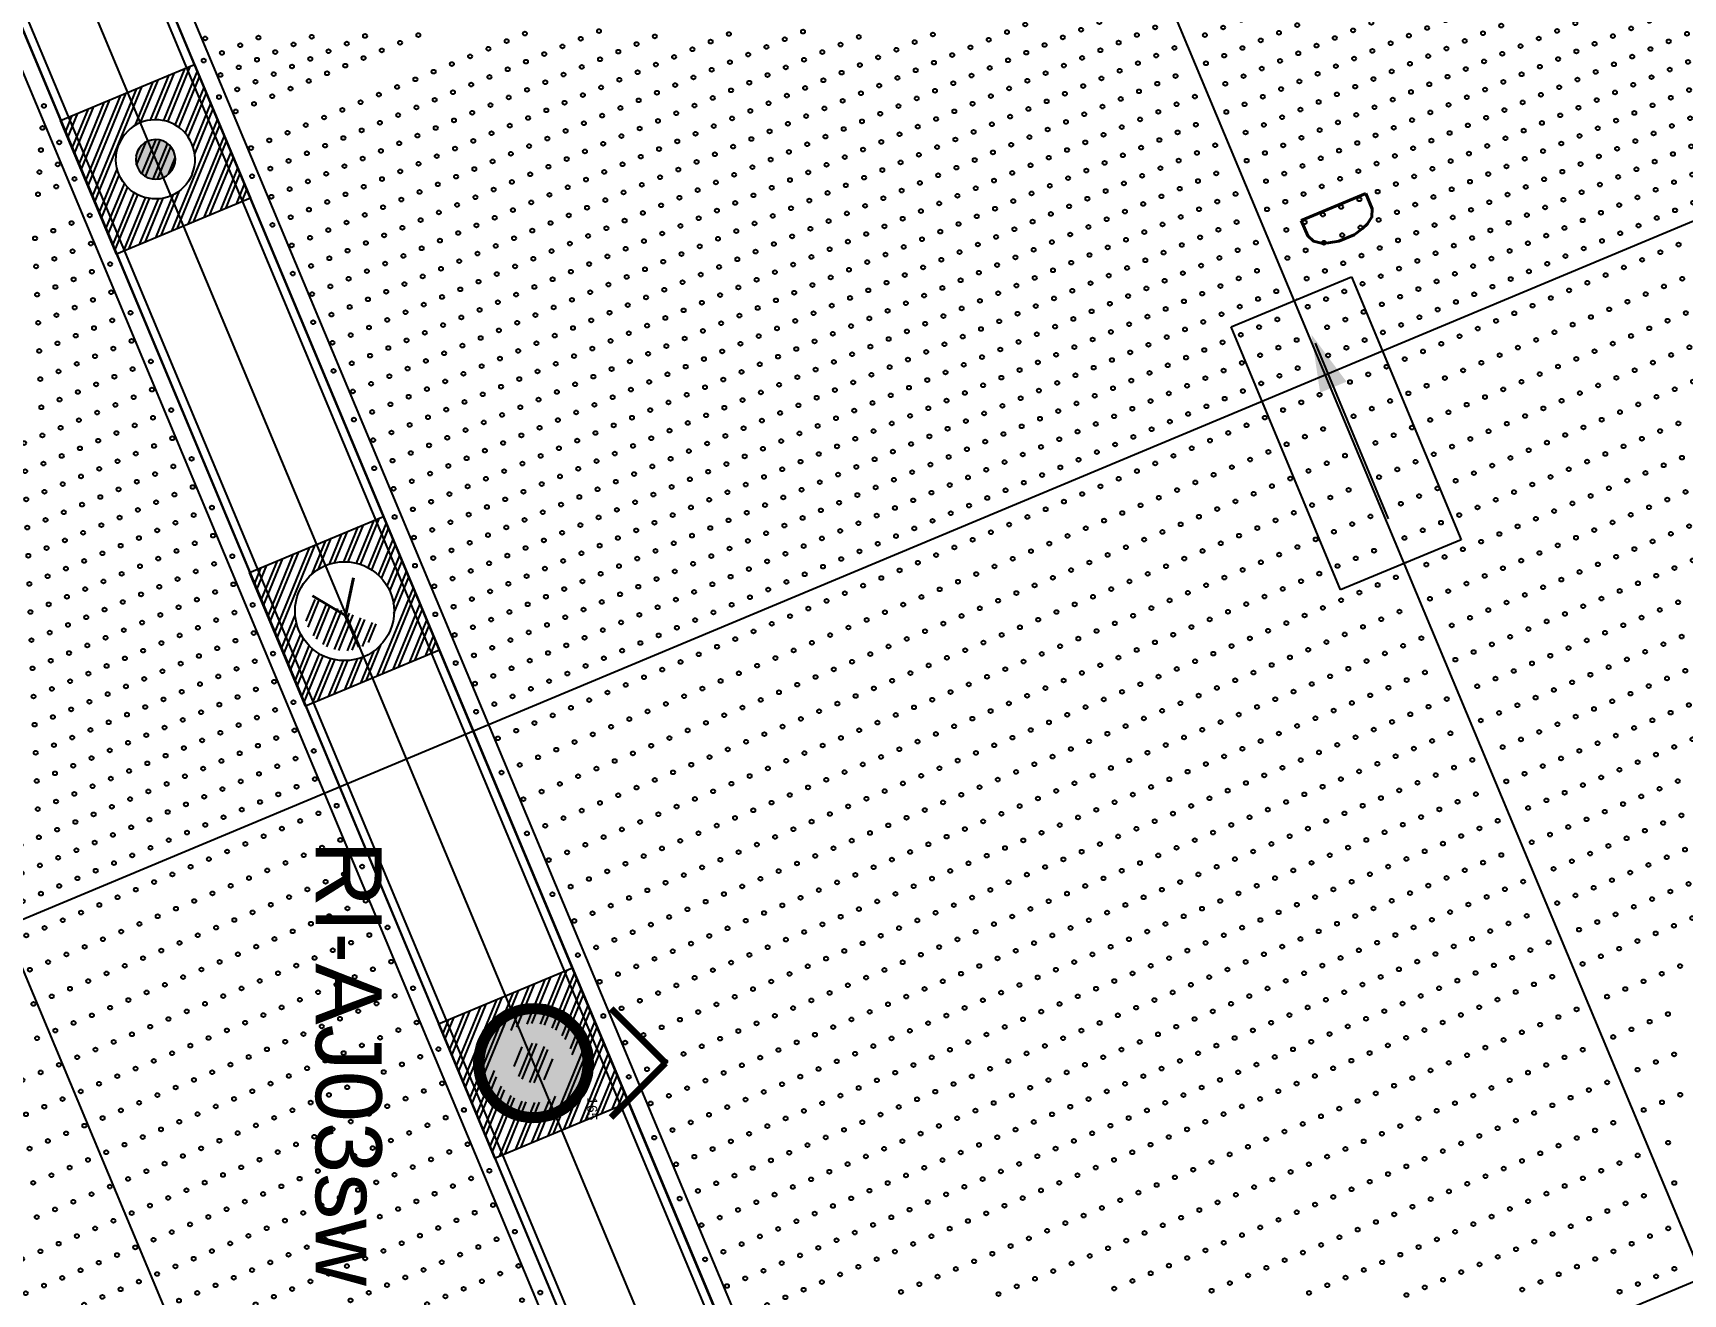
# Model space of a CAD drawing. Header units: millimetres. Extents: x 712803 to 922331, y -1382701 to -1225629.
# Drawn here: x 787346 to 789848, y -1318777 to -1316865 of the extents above; entities that cross this region are included whole.
import ezdxf
from ezdxf.enums import TextEntityAlignment as Align

# ---------------------------------------------------------------- set-up
doc = ezdxf.new("R2010")
doc.units = ezdxf.units.MM
doc.header["$LTSCALE"] = 10
doc.header["$MEASUREMENT"] = 0
doc.linetypes.add('CENTER', pattern=[50.8, 31.75, -6.35, 6.35, -6.35])
for name, color, linetype in [('I—平顶—分格线', 8, 'Continuous'), ('I—平顶—喷淋', 21, 'Continuous'), ('I—平顶—填充01(线状)', 8, 'Continuous'), ('I—平顶—暖通', 144, 'Continuous'), ('I—平顶—消防指示灯', 62, 'Continuous'), ('I—平顶—灯具', 62, 'Continuous'), ('I—平顶—烟感', 144, 'Continuous'), ('I—平顶—造型', 122, 'Continuous'), ('I—装饰—尺寸标注', 232, 'Continuous')]:
    doc.layers.add(name, color=color, linetype=linetype)
doc.styles.add('_TEL_DIM', font='SIMPLEX', dxfattribs={"width": 0.8, "height": 3.5, "bigfont": 'HZTXT'})
doc.styles.add('ARIAL', font='arial.ttf')
doc.styles.get("Standard").update_dxf_attribs({"font": 'arial.ttf'})
doc.styles.add('平顶图图例(客房区A2）$0$HZDX', font='ROMANS.shx', dxfattribs={"width": 0.8, "bigfont": 'hztxt.shx'})
doc.dimstyles.new('\\M+19557\\M+18F80', dxfattribs={"dimtxt": 2.5, "dimasz": 0.8, "dimexe": 0, "dimexo": 0, "dimgap": 1, "dimtad": 1, "dimdec": 0, "dimzin": 0, "dimdsep": 46, "dimtxsty": 'Standard', "dimblk": 'DOT', "dimcen": 1, "dimaunit": 1, "dimadec": 3, "dimazin": 0, "dimtfac": 1, "dimtdec": 0, "dimtmove": 2, "dimatfit": 3, "dimfxl": 0, "dimtolj": 1, "dimtzin": 0, "dimarcsym": 0})
doc.dimstyles.new('XD30', dxfattribs={"dimscale": 30, "dimtxt": 2.5, "dimasz": 1, "dimexe": 1, "dimexo": 1, "dimgap": 0.8, "dimtad": 1, "dimdec": 0, "dimrnd": 5, "dimdsep": 46, "dimtxsty": 'ARIAL', "dimblk1": 'ARCHTICK', "dimblk2": 'ARCHTICK', "dimsah": 1, "dimcen": -0.9, "dimdle": 1, "dimclrd": 256, "dimclre": 256, "dimclrt": 40, "dimaunit": 1, "dimadec": 0, "dimazin": 0, "dimtfac": 0.35, "dimtdec": 0, "dimtix": 1, "dimtmove": 2, "dimatfit": 3, "dimldrblk": 'ARCHTICK', "dimfxl": 0, "dimtvp": 0.8, "dimtolj": 1, "dimtzin": 0, "dimarcsym": 0})

# ---------------------------------------------------------------- blocks, each defined once
blk = doc.blocks.new('0.001111.')
for p, q in [((-234, -0.3), (164.6, 166.3)), ((164.6, 166.3), (240.9, -16.3)), ((-132.9, -55.5), (132.9, 55.5)), ((-157.6, -183), (-234, -0.3)), ((240.9, -16.3), (-157.6, -183))]:
    blk.add_line(p, q)
for p in [(-34.7, 83), (199.3, 83.3), (-199.3, -83.3)]:
    blk.add_point(p)
blk.add_solid([(-74.8, -7.8), (-146.1, -61.1), (-58.1, -47.7)])
at = {"style": '_TEL_DIM', "flags": 1}
blk.add_attdef('A', text='', height=0.006, rotation=202.686, dxfattribs=at).set_placement((-34.7, 83), align=Align.MIDDLE_CENTER)
at = {"style": '_TEL_DIM', "width": 0.8}
blk.add_attdef('D', (-332.7, -82.4), '', height=105.9, rotation=22.686, dxfattribs=at)
blk = doc.blocks.new('_ArchTick')
at = {"color": 0, "linetype": 'ByBlock', "const_width": 0.15}
blk.add_lwpolyline([(-0.5, -0.5), (0.5, 0.5)], dxfattribs=at)
blk = doc.blocks.new('*D1586')
at = {"layer": 'Defpoints', "color": 0, "ltscale": 50, "transparency": 16777216}
for p in [(712802.6, -1325596.1, 277.1), (794966.1, -1327810.6, 276.8), (794557.8, -1327981.3)]:
    blk.add_point(p, dxfattribs=at)
at = {"layer": 'I—装饰—尺寸标注', "lineweight": -2, "ltscale": 50, "transparency": 16777216}
for p, q in [((781534.8, -1296829.9), (794569.3, -1328009)), ((781408, -1296915.4), (781574.1, -1296846)), ((794673.4, -1327932.9), (794530.1, -1327992.9))]:
    blk.add_line(p, q, dxfattribs=at)
at = {"layer": 'I—装饰—尺寸标注', "lineweight": -2, "ltscale": 50, "transparency": 16777216, "xscale": 30, "yscale": 30, "zscale": 30}
for p, rotation in [((781546.4, -1296857.5), 112.6875065896419), ((794557.8, -1327981.3), 292.6875065896419)]:
    blk.add_blockref('_ArchTick', p, dxfattribs=dict(at, rotation=rotation))
at = {"layer": 'I—装饰—尺寸标注', "color": 40, "ltscale": 50, "transparency": 16777216, "insert": (788109.6, -1312395.4), "char_height": 75, "attachment_point": 5, "rotation": 292.6875, "style": 'ARIAL'}
blk.add_mtext('\\A1;33735', dxfattribs=at)
blk = doc.blocks.new('*U1701')
for p, q in [((268.88, 80.59), (3847.12, 80.59)), ((273.62, 75.85), (3842.38, 75.85)), ((273.62, 40.3), (3842.38, 40.3)), ((3847.12, 0), (268.88, 0)), ((3842.38, 4.74), (273.62, 4.74))]:
    blk.add_line(p, q)
blk = doc.blocks.new('*D175')
at = {"layer": 'Defpoints', "color": 0, "transparency": 16777216}
for p in [(82.5, 69.3), (82.5, 0), (-82.5, 0)]:
    blk.add_point(p, dxfattribs=at)
at = {"color": 0, "transparency": 16777216, "insert": (69.3, 88.9), "char_height": 15, "attachment_point": 5}
blk.add_mtext('\\A1;165', dxfattribs=at)
blk = doc.blocks.new('_Dot')
at = {"color": 0, "linetype": 'ByBlock', "lineweight": -2}
blk.add_line((-0.5, 0), (-1, 0), dxfattribs=at)
at = {"color": 0, "linetype": 'ByBlock', "const_width": 0.5}
blk.add_lwpolyline([(-0.25, 0, 1), (0.25, 0, 1)], format="xyb", close=True, dxfattribs=at)
blk = doc.blocks.new('平顶图图例(客房区A2）$0$烟感')
at = {"layer": 'I—平顶—烟感', "linetype": 'Continuous'}
blk.add_circle((0, 0), 2.16, dxfattribs=at)
at = {"layer": 'I—平顶—烟感', "linetype": 'Continuous', "style": '平顶图图例(客房区A2）$0$HZDX'}
blk.add_text('Y', height=2.858, dxfattribs=at).set_placement((-1.143, -1.685))
blk = doc.blocks.new('上下喷1111')
h = blk.add_hatch(color=256)
h.dxf.hatch_style = 1
edge = h.paths.add_edge_path()
edge.add_arc((0, 0), 0.5, 0, 180)
edge.add_arc((0, 0), 0.5, 180, 360)
at = {"elevation": 0}
for points in [[(-1, 0, -1), (1, 0, 0.084041)], [(-1, 0, 1), (1, 0, -0.084041)]]:
    blk.add_lwpolyline(points, format="xyb", dxfattribs=at)
blk.add_lwpolyline([(0.5, 0, 1), (-0.5, 0, 1)], format="xyb", close=True, dxfattribs=at)
blk = doc.blocks.new('30-1')
at = {"layer": 'I—平顶—分格线'}
for centre in [(-1370, -1975.6), (-20, -1975.6), (-1385, -2005.6), (-1355, -2005.6), (-1325, -2005.6), (-1295, -2005.6), (-35, -2005.6), (-1370, -2035.6), (-1340, -2035.6), (-1310, -2035.6), (-1280, -2035.6), (-1250, -2035.6), (-1220, -2035.6), (-50, -2035.6), (-20, -2035.6), (-1385, -2065.6), (-1355, -2065.6), (-1325, -2065.6), (-1295, -2065.6), (-1265, -2065.6), (-1235, -2065.6), (-1205, -2065.6), (-1175, -2065.6), (-1145, -2065.6), (-65, -2065.6), (-35, -2065.6), (-1370, -2095.6), (-1340, -2095.6), (-1310, -2095.6), (-1280, -2095.6), (-1250, -2095.6), (-1220, -2095.6), (-1190, -2095.6), (-1160, -2095.6), (-1130, -2095.6), (-1100, -2095.6), (-1070, -2095.6), (-80, -2095.6), (-50, -2095.6), (-20, -2095.6)]:
    blk.add_circle(centre, 3, dxfattribs=at)
blk = doc.blocks.new('4560')
at = {"layer": 'I—平顶—分格线', "color": 1}
for centre in [(-2960, -20), (-2880, -20), (-2800, -20), (-2720, -20), (-2640, -20), (-2560, -20), (-2480, -20), (-2400, -20), (-2320, -20), (-2240, -20), (-2160, -20), (-2080, -20), (-2960, -50), (-2920, -35), (-2880, -50), (-2840, -35), (-2800, -50), (-2760, -35), (-2720, -50), (-2680, -35), (-2640, -50), (-2600, -35), (-2560, -50), (-2520, -35), (-2480, -50), (-2440, -35), (-2400, -50), (-2360, -35), (-2320, -50), (-2280, -35), (-2240, -50), (-2200, -35), (-2160, -50), (-2120, -35), (-2080, -50), (-2920, -65), (-2840, -65), (-2760, -65), (-2680, -65), (-2600, -65), (-2520, -65), (-2440, -65), (-2360, -65), (-2280, -65), (-2200, -65), (-2120, -65), (-2960, -80), (-2920, -95), (-2880, -80), (-2840, -95), (-2800, -80), (-2760, -95), (-2720, -80), (-2680, -95), (-2640, -80), (-2600, -95), (-2560, -80), (-2520, -95), (-2480, -80), (-2440, -95), (-2400, -80), (-2360, -95), (-2320, -80), (-2280, -95), (-2240, -80), (-2200, -95), (-2160, -80), (-2120, -95), (-2080, -80), (-2960, -110), (-2920, -125), (-2880, -110), (-2840, -125), (-2800, -110), (-2760, -125), (-2720, -110), (-2680, -125), (-2640, -110), (-2600, -125), (-2560, -110), (-2520, -125), (-2480, -110), (-2440, -125), (-2400, -110), (-2360, -125), (-2320, -110), (-2280, -125), (-2240, -110), (-2200, -125), (-2160, -110), (-2120, -125), (-2080, -110), (-2880, -140), (-2800, -140), (-2720, -140), (-2640, -140), (-2560, -140), (-2480, -140), (-2400, -140), (-2320, -140), (-2240, -140), (-2160, -140), (-2080, -140), (-2840, -155), (-2800, -170), (-2760, -155), (-2720, -170), (-2680, -155), (-2640, -170), (-2600, -155), (-2560, -170), (-2520, -155), (-2480, -170), (-2440, -155), (-2400, -170), (-2360, -155), (-2320, -170), (-2280, -155), (-2240, -170), (-2200, -155), (-2160, -170), (-2120, -155), (-2080, -170), (-2760, -185), (-2720, -200), (-2680, -185), (-2640, -200), (-2600, -185), (-2560, -200), (-2520, -185), (-2480, -200), (-2440, -185), (-2400, -200), (-2360, -185), (-2320, -200), (-2280, -185), (-2240, -200), (-2200, -185), (-2160, -200), (-2120, -185), (-2080, -200), (-2680, -215), (-2600, -215), (-2520, -215), (-2440, -215), (-2360, -215), (-2280, -215), (-2200, -215), (-2120, -215), (-2680, -245), (-2640, -230), (-2600, -245), (-2560, -230), (-2520, -245), (-2480, -230), (-2440, -245), (-2400, -230), (-2360, -245), (-2320, -230), (-2280, -245), (-2240, -230), (-2200, -245), (-2160, -230), (-2120, -245), (-2080, -230), (-2680, -275), (-2640, -260), (-2600, -275), (-2560, -260), (-2520, -275), (-2480, -260), (-2440, -275), (-2400, -260), (-2360, -275), (-2320, -260), (-2280, -275), (-2240, -260), (-2200, -275), (-2160, -260), (-2120, -275), (-2080, -260), (-2640, -290), (-2560, -290), (-2480, -290), (-2400, -290), (-2320, -290), (-2240, -290), (-2160, -290), (-2080, -290), (-2680, -305), (-2640, -320), (-2600, -305), (-2560, -320), (-2520, -305), (-2480, -320), (-2440, -305), (-2400, -320), (-2360, -305), (-2320, -320), (-2280, -305), (-2240, -320), (-2200, -305), (-2160, -320), (-2120, -305), (-2080, -320), (-2720, -350), (-2680, -335), (-2640, -350), (-2600, -335), (-2560, -350), (-2520, -335), (-2480, -350), (-2440, -335), (-2400, -350), (-2360, -335), (-2320, -350), (-2280, -335), (-2240, -350), (-2200, -335), (-2160, -350), (-2120, -335), (-2080, -350), (-2680, -365), (-2600, -365), (-2520, -365), (-2440, -365), (-2360, -365), (-2280, -365), (-2200, -365), (-2120, -365), (-2720, -380), (-2680, -395), (-2640, -380), (-2600, -395), (-2560, -380), (-2520, -395), (-2480, -380), (-2440, -395), (-2400, -380), (-2360, -395), (-2320, -380), (-2280, -395), (-2240, -380), (-2200, -395), (-2160, -380), (-2120, -395), (-2080, -380), (-2720, -410), (-2680, -425), (-2640, -410), (-2600, -425), (-2560, -410), (-2520, -425), (-2480, -410), (-2440, -425), (-2400, -410), (-2360, -425), (-2320, -410), (-2280, -425), (-2240, -410), (-2200, -425), (-2160, -410), (-2120, -425), (-2080, -410), (-2720, -440), (-2640, -440), (-2560, -440), (-2480, -440), (-2400, -440), (-2320, -440), (-2240, -440), (-2160, -440), (-2080, -440), (-2760, -455), (-2720, -470), (-2680, -455), (-2640, -470), (-2600, -455), (-2560, -470), (-2520, -455), (-2480, -470), (-2440, -455), (-2400, -470), (-2360, -455), (-2320, -470), (-2280, -455), (-2240, -470), (-2200, -455), (-2160, -470), (-2120, -455), (-2080, -470), (-2760, -485), (-2720, -500), (-2680, -485), (-2640, -500), (-2600, -485), (-2560, -500), (-2520, -485), (-2480, -500), (-2440, -485), (-2400, -500), (-2360, -485), (-2320, -500), (-2280, -485), (-2240, -500), (-2200, -485), (-2160, -500), (-2120, -485), (-2080, -500), (-2760, -515), (-2680, -515), (-2600, -515), (-2520, -515), (-2440, -515), (-2360, -515), (-2280, -515), (-2200, -515), (-2120, -515), (-2800, -530), (-2760, -545), (-2720, -530), (-2680, -545), (-2640, -530), (-2600, -545), (-2560, -530), (-2520, -545), (-2480, -530), (-2440, -545), (-2400, -530), (-2360, -545), (-2320, -530), (-2280, -545), (-2240, -530), (-2200, -545), (-2160, -530), (-2120, -545), (-2080, -530), (-2800, -560), (-2760, -575), (-2720, -560), (-2680, -575), (-2640, -560), (-2600, -575), (-2560, -560), (-2520, -575), (-2480, -560), (-2440, -575), (-2400, -560), (-2360, -575), (-2320, -560), (-2280, -575), (-2240, -560), (-2200, -575), (-2160, -560), (-2120, -575), (-2080, -560), (-2800, -590), (-2720, -590), (-2640, -590), (-2560, -590), (-2480, -590), (-2400, -590), (-2320, -590), (-2240, -590), (-2160, -590), (-2080, -590), (-2800, -620), (-2760, -605), (-2720, -620), (-2680, -605), (-2640, -620), (-2600, -605), (-2560, -620), (-2520, -605), (-2480, -620), (-2440, -605), (-2400, -620), (-2360, -605), (-2320, -620), (-2280, -605), (-2240, -620), (-2200, -605), (-2160, -620), (-2120, -605), (-2080, -620), (-2840, -635), (-2800, -650), (-2760, -635), (-2720, -650), (-2680, -635), (-2640, -650), (-2600, -635), (-2560, -650), (-2520, -635), (-2480, -650), (-2440, -635), (-2400, -650), (-2360, -635), (-2320, -650), (-2280, -635), (-2240, -650), (-2200, -635), (-2160, -650), (-2120, -635), (-2080, -650), (-2840, -665), (-2760, -665), (-2680, -665), (-2600, -665), (-2520, -665), (-2440, -665), (-2360, -665), (-2280, -665), (-2200, -665), (-2120, -665), (-2840, -695), (-2800, -680), (-2760, -695), (-2720, -680), (-2680, -695), (-2640, -680), (-2600, -695), (-2560, -680), (-2520, -695), (-2480, -680), (-2440, -695), (-2400, -680), (-2360, -695), (-2320, -680), (-2280, -695), (-2240, -680), (-2200, -695), (-2160, -680), (-2120, -695), (-2080, -680), (-2840, -725), (-2800, -710), (-2760, -725), (-2720, -710), (-2680, -725), (-2640, -710), (-2600, -725), (-2560, -710), (-2520, -725), (-2480, -710), (-2440, -725), (-2400, -710), (-2360, -725), (-2320, -710), (-2280, -725), (-2240, -710), (-2200, -725), (-2160, -710), (-2120, -725), (-2080, -710), (-2880, -740), (-2800, -740), (-2720, -740), (-2640, -740), (-2560, -740), (-2480, -740), (-2400, -740), (-2320, -740), (-2240, -740), (-2160, -740), (-2080, -740), (-2880, -770), (-2840, -755), (-2800, -770), (-2760, -755), (-2720, -770), (-2680, -755), (-2640, -770), (-2600, -755), (-2560, -770), (-2520, -755), (-2480, -770), (-2440, -755), (-2400, -770), (-2360, -755), (-2320, -770), (-2280, -755), (-2240, -770), (-2200, -755), (-2160, -770), (-2120, -755), (-2080, -770), (-2880, -800), (-2840, -785), (-2800, -800), (-2760, -785), (-2720, -800), (-2680, -785), (-2640, -800), (-2600, -785), (-2560, -800), (-2520, -785), (-2480, -800), (-2440, -785), (-2400, -800), (-2360, -785), (-2320, -800), (-2280, -785), (-2240, -800), (-2200, -785), (-2160, -800), (-2120, -785), (-2080, -800), (-2920, -815), (-2840, -815), (-2760, -815), (-2680, -815), (-2600, -815), (-2520, -815), (-2440, -815), (-2360, -815), (-2280, -815), (-2200, -815), (-2120, -815), (-2920, -845), (-2880, -830), (-2840, -845), (-2800, -830), (-2760, -845), (-2720, -830), (-2680, -845), (-2640, -830), (-2600, -845), (-2560, -830), (-2520, -845), (-2480, -830), (-2440, -845), (-2400, -830), (-2360, -845), (-2320, -830), (-2280, -845), (-2240, -830), (-2200, -845), (-2160, -830), (-2120, -845), (-2080, -830), (-2920, -875), (-2880, -860), (-2840, -875), (-2800, -860), (-2760, -875), (-2720, -860), (-2680, -875), (-2640, -860), (-2600, -875), (-2560, -860), (-2520, -875), (-2480, -860), (-2440, -875), (-2400, -860), (-2360, -875), (-2320, -860), (-2280, -875), (-2240, -860), (-2200, -875), (-2160, -860), (-2120, -875), (-2080, -860), (-2880, -890), (-2800, -890), (-2720, -890), (-2640, -890), (-2560, -890), (-2480, -890), (-2400, -890), (-2320, -890), (-2240, -890), (-2160, -890), (-2080, -890), (-2960, -920), (-2920, -905), (-2880, -920), (-2840, -905), (-2800, -920), (-2760, -905), (-2720, -920), (-2680, -905), (-2640, -920), (-2600, -905), (-2560, -920), (-2520, -905), (-2480, -920), (-2440, -905), (-2400, -920), (-2360, -905), (-2320, -920), (-2280, -905), (-2240, -920), (-2200, -905), (-2160, -920), (-2120, -905), (-2080, -920), (-2960, -950), (-2920, -935), (-2880, -950), (-2840, -935), (-2800, -950), (-2760, -935), (-2720, -950), (-2680, -935), (-2640, -950), (-2600, -935), (-2560, -950), (-2520, -935), (-2480, -950), (-2440, -935), (-2400, -950), (-2360, -935), (-2320, -950), (-2280, -935), (-2240, -950), (-2200, -935), (-2160, -950), (-2120, -935), (-2080, -950), (-2920, -965), (-2840, -965), (-2760, -965), (-2680, -965), (-2600, -965), (-2520, -965), (-2440, -965), (-2360, -965), (-2280, -965), (-2200, -965), (-2120, -965), (-2960, -980), (-2920, -995), (-2880, -980), (-2840, -995), (-2800, -980), (-2760, -995), (-2720, -980), (-2680, -995), (-2640, -980), (-2600, -995), (-2560, -980), (-2520, -995), (-2480, -980), (-2440, -995), (-2400, -980), (-2360, -995), (-2320, -980), (-2280, -995), (-2240, -980), (-2200, -995), (-2160, -980), (-2120, -995), (-2080, -980), (-2960, -1010), (-2920, -1025), (-2880, -1010), (-2840, -1025), (-2800, -1010), (-2760, -1025), (-2720, -1010), (-2680, -1025), (-2640, -1010), (-2600, -1025), (-2560, -1010), (-2520, -1025), (-2480, -1010), (-2440, -1025), (-2400, -1010), (-2360, -1025), (-2320, -1010), (-2280, -1025), (-2240, -1010), (-2200, -1025), (-2160, -1010), (-2120, -1025), (-2080, -1010), (-2960, -1040), (-2880, -1040), (-2800, -1040), (-2720, -1040), (-2640, -1040), (-2560, -1040), (-2480, -1040), (-2400, -1040), (-2320, -1040), (-2240, -1040), (-2160, -1040), (-2080, -1040), (-2960, -1070), (-2920, -1055), (-2880, -1070), (-2840, -1055), (-2800, -1070), (-2760, -1055), (-2720, -1070), (-2680, -1055), (-2640, -1070), (-2600, -1055), (-2560, -1070), (-2520, -1055), (-2480, -1070), (-2440, -1055), (-2400, -1070), (-2360, -1055), (-2320, -1070), (-2280, -1055), (-2240, -1070), (-2200, -1055), (-2160, -1070), (-2120, -1055), (-2080, -1070), (-2960, -1100), (-2920, -1085), (-2880, -1100), (-2840, -1085), (-2800, -1100), (-2760, -1085), (-2720, -1100), (-2680, -1085), (-2640, -1100), (-2600, -1085), (-2560, -1100), (-2520, -1085), (-2480, -1100), (-2440, -1085), (-2400, -1100), (-2360, -1085), (-2320, -1100), (-2280, -1085), (-2240, -1100), (-2200, -1085), (-2160, -1100), (-2120, -1085), (-2080, -1100), (-2920, -1115), (-2840, -1115), (-2760, -1115), (-2680, -1115), (-2600, -1115), (-2520, -1115), (-2440, -1115), (-2360, -1115), (-2280, -1115), (-2200, -1115), (-2120, -1115), (-2960, -1130), (-2920, -1145), (-2880, -1130), (-2840, -1145), (-2800, -1130), (-2760, -1145), (-2720, -1130), (-2680, -1145), (-2640, -1130), (-2600, -1145), (-2560, -1130), (-2520, -1145), (-2480, -1130), (-2440, -1145), (-2400, -1130), (-2360, -1145), (-2320, -1130), (-2280, -1145), (-2240, -1130), (-2200, -1145), (-2160, -1130), (-2120, -1145), (-2080, -1130), (-2960, -1160), (-2920, -1175), (-2880, -1160), (-2840, -1175), (-2800, -1160), (-2760, -1175), (-2720, -1160), (-2680, -1175), (-2640, -1160), (-2600, -1175), (-2560, -1160), (-2520, -1175), (-2480, -1160), (-2440, -1175), (-2400, -1160), (-2360, -1175), (-2320, -1160), (-2280, -1175), (-2240, -1160), (-2200, -1175), (-2160, -1160), (-2120, -1175), (-2080, -1160), (-2960, -1190), (-2880, -1190), (-2800, -1190), (-2720, -1190), (-2640, -1190), (-2560, -1190), (-2480, -1190), (-2400, -1190), (-2320, -1190), (-2240, -1190), (-2160, -1190), (-2080, -1190), (-2960, -1220), (-2920, -1205), (-2880, -1220), (-2840, -1205), (-2800, -1220), (-2760, -1205), (-2720, -1220), (-2680, -1205), (-2640, -1220), (-2600, -1205), (-2560, -1220), (-2520, -1205), (-2480, -1220), (-2440, -1205), (-2400, -1220), (-2360, -1205), (-2320, -1220), (-2280, -1205), (-2240, -1220), (-2200, -1205), (-2160, -1220), (-2120, -1205), (-2080, -1220), (-2960, -1250), (-2920, -1235), (-2880, -1250), (-2840, -1235), (-2800, -1250), (-2760, -1235), (-2720, -1250), (-2680, -1235), (-2640, -1250), (-2600, -1235), (-2560, -1250), (-2520, -1235), (-2480, -1250), (-2440, -1235), (-2400, -1250), (-2360, -1235), (-2320, -1250), (-2280, -1235), (-2240, -1250), (-2200, -1235), (-2160, -1250), (-2120, -1235), (-2080, -1250), (-2920, -1265), (-2840, -1265), (-2760, -1265), (-2680, -1265), (-2600, -1265), (-2520, -1265), (-2440, -1265), (-2360, -1265), (-2280, -1265), (-2200, -1265), (-2120, -1265), (-2960, -1280), (-2920, -1295), (-2880, -1280), (-2840, -1295), (-2800, -1280), (-2760, -1295), (-2720, -1280), (-2680, -1295), (-2640, -1280), (-2600, -1295), (-2560, -1280), (-2520, -1295), (-2480, -1280), (-2440, -1295), (-2400, -1280), (-2360, -1295), (-2320, -1280), (-2280, -1295), (-2240, -1280), (-2200, -1295), (-2160, -1280), (-2120, -1295), (-2080, -1280), (-2960, -1310), (-2920, -1325), (-2880, -1310), (-2840, -1325), (-2800, -1310), (-2760, -1325), (-2720, -1310), (-2680, -1325), (-2640, -1310), (-2600, -1325), (-2560, -1310), (-2520, -1325), (-2480, -1310), (-2440, -1325), (-2400, -1310), (-2360, -1325), (-2320, -1310), (-2280, -1325), (-2240, -1310), (-2200, -1325), (-2160, -1310), (-2120, -1325), (-2080, -1310), (-2960, -1340), (-2880, -1340), (-2800, -1340), (-2720, -1340), (-2640, -1340), (-2560, -1340), (-2480, -1340), (-2400, -1340), (-2320, -1340), (-2240, -1340), (-2160, -1340), (-2080, -1340), (-2960, -1370), (-2920, -1355), (-2880, -1370), (-2840, -1355), (-2800, -1370), (-2760, -1355), (-2720, -1370), (-2680, -1355), (-2640, -1370), (-2600, -1355), (-2560, -1370), (-2520, -1355), (-2480, -1370), (-2440, -1355), (-2400, -1370), (-2360, -1355), (-2320, -1370), (-2280, -1355), (-2240, -1370), (-2200, -1355), (-2160, -1370), (-2120, -1355), (-2080, -1370), (-2920, -1385), (-2840, -1385), (-2760, -1385), (-2680, -1385), (-2600, -1385), (-2520, -1385), (-2440, -1385), (-2360, -1385), (-2280, -1385), (-2200, -1385), (-2120, -1385)]:
    blk.add_circle(centre, 3, dxfattribs=at)
at = {"layer": 'I—平顶—分格线', "color": 3}
for centre in [(-1990, -20), (-1890, -20), (-1790, -20), (-1690, -20), (-1590, -20), (-1490, -20), (-1390, -20), (-1290, -20), (-1190, -20), (-1090, -20), (-2040, -35), (-1990, -50), (-1940, -35), (-1890, -50), (-1840, -35), (-1790, -50), (-1740, -35), (-1690, -50), (-1640, -35), (-1590, -50), (-1540, -35), (-1490, -50), (-1440, -35), (-1390, -50), (-1340, -35), (-1290, -50), (-1240, -35), (-1190, -50), (-1140, -35), (-1090, -50), (-2040, -65), (-1940, -65), (-1840, -65), (-1740, -65), (-1640, -65), (-1540, -65), (-1440, -65), (-1340, -65), (-1240, -65), (-1140, -65), (-2040, -95), (-1990, -80), (-1940, -95), (-1890, -80), (-1840, -95), (-1790, -80), (-1740, -95), (-1690, -80), (-1640, -95), (-1590, -80), (-1540, -95), (-1490, -80), (-1440, -95), (-1390, -80), (-1340, -95), (-1290, -80), (-1240, -95), (-1190, -80), (-1140, -95), (-1090, -80), (-2040, -125), (-1990, -110), (-1940, -125), (-1890, -110), (-1840, -125), (-1790, -110), (-1740, -125), (-1690, -110), (-1640, -125), (-1590, -110), (-1540, -125), (-1490, -110), (-1440, -125), (-1390, -110), (-1340, -125), (-1290, -110), (-1240, -125), (-1190, -110), (-1140, -125), (-1090, -110), (-1990, -140), (-1890, -140), (-1790, -140), (-1690, -140), (-1590, -140), (-1490, -140), (-1390, -140), (-1290, -140), (-1190, -140), (-1090, -140), (-2040, -155), (-1990, -170), (-1940, -155), (-1890, -170), (-1840, -155), (-1790, -170), (-1740, -155), (-1690, -170), (-1640, -155), (-1590, -170), (-1540, -155), (-1490, -170), (-1440, -155), (-1390, -170), (-1340, -155), (-1290, -170), (-1240, -155), (-1190, -170), (-1140, -155), (-1090, -170), (-2040, -185), (-1990, -200), (-1940, -185), (-1890, -200), (-1840, -185), (-1790, -200), (-1740, -185), (-1690, -200), (-1640, -185), (-1590, -200), (-1540, -185), (-1490, -200), (-1440, -185), (-1390, -200), (-1340, -185), (-1290, -200), (-1240, -185), (-1190, -200), (-1140, -185), (-1090, -200), (-2040, -215), (-1940, -215), (-1840, -215), (-1740, -215), (-1640, -215), (-1540, -215), (-1440, -215), (-1340, -215), (-1240, -215), (-1140, -215), (-2040, -245), (-1990, -230), (-1940, -245), (-1890, -230), (-1840, -245), (-1790, -230), (-1740, -245), (-1690, -230), (-1640, -245), (-1590, -230), (-1540, -245), (-1490, -230), (-1440, -245), (-1390, -230), (-1340, -245), (-1290, -230), (-1240, -245), (-1190, -230), (-1140, -245), (-1090, -230), (-2040, -275), (-1990, -260), (-1940, -275), (-1890, -260), (-1840, -275), (-1790, -260), (-1740, -275), (-1690, -260), (-1640, -275), (-1590, -260), (-1540, -275), (-1490, -260), (-1440, -275), (-1390, -260), (-1340, -275), (-1290, -260), (-1240, -275), (-1190, -260), (-1140, -275), (-1090, -260), (-1990, -290), (-1890, -290), (-1790, -290), (-1690, -290), (-1590, -290), (-1490, -290), (-1390, -290), (-1290, -290), (-1190, -290), (-1090, -290), (-2040, -305), (-1990, -320), (-1940, -305), (-1890, -320), (-1840, -305), (-1790, -320), (-1740, -305), (-1690, -320), (-1640, -305), (-1590, -320), (-1540, -305), (-1490, -320), (-1440, -305), (-1390, -320), (-1340, -305), (-1290, -320), (-1240, -305), (-1190, -320), (-1140, -305), (-1090, -320), (-2040, -335), (-1990, -350), (-1940, -335), (-1890, -350), (-1840, -335), (-1790, -350), (-1740, -335), (-1690, -350), (-1640, -335), (-1590, -350), (-1540, -335), (-1490, -350), (-1440, -335), (-1390, -350), (-1340, -335), (-1290, -350), (-1240, -335), (-1190, -350), (-1140, -335), (-1090, -350), (-2040, -365), (-1940, -365), (-1840, -365), (-1740, -365), (-1640, -365), (-1540, -365), (-1440, -365), (-1340, -365), (-1240, -365), (-1140, -365), (-2040, -395), (-1990, -380), (-1940, -395), (-1890, -380), (-1840, -395), (-1790, -380), (-1740, -395), (-1690, -380), (-1640, -395), (-1590, -380), (-1540, -395), (-1490, -380), (-1440, -395), (-1390, -380), (-1340, -395), (-1290, -380), (-1240, -395), (-1190, -380), (-1140, -395), (-1090, -380), (-2040, -425), (-1990, -410), (-1940, -425), (-1890, -410), (-1840, -425), (-1790, -410), (-1740, -425), (-1690, -410), (-1640, -425), (-1590, -410), (-1540, -425), (-1490, -410), (-1440, -425), (-1390, -410), (-1340, -425), (-1290, -410), (-1240, -425), (-1190, -410), (-1140, -425), (-1090, -410), (-1990, -440), (-1890, -440), (-1790, -440), (-1690, -440), (-1590, -440), (-1490, -440), (-1390, -440), (-1290, -440), (-1190, -440), (-1090, -440), (-2040, -455), (-1990, -470), (-1940, -455), (-1890, -470), (-1840, -455), (-1790, -470), (-1740, -455), (-1690, -470), (-1640, -455), (-1590, -470), (-1540, -455), (-1490, -470), (-1440, -455), (-1390, -470), (-1340, -455), (-1290, -470), (-1240, -455), (-1190, -470), (-1140, -455), (-1090, -470), (-2040, -485), (-1990, -500), (-1940, -485), (-1890, -500), (-1840, -485), (-1790, -500), (-1740, -485), (-1690, -500), (-1640, -485), (-1590, -500), (-1540, -485), (-1490, -500), (-1440, -485), (-1390, -500), (-1340, -485), (-1290, -500), (-1240, -485), (-1190, -500), (-1140, -485), (-1090, -500), (-2040, -515), (-1940, -515), (-1840, -515), (-1740, -515), (-1640, -515), (-1540, -515), (-1440, -515), (-1340, -515), (-1240, -515), (-1140, -515), (-2040, -545), (-1990, -530), (-1940, -545), (-1890, -530), (-1840, -545), (-1790, -530), (-1740, -545), (-1690, -530), (-1640, -545), (-1590, -530), (-1540, -545), (-1490, -530), (-1440, -545), (-1390, -530), (-1340, -545), (-1290, -530), (-1240, -545), (-1190, -530), (-1140, -545), (-1090, -530), (-2040, -575), (-1990, -560), (-1940, -575), (-1890, -560), (-1840, -575), (-1790, -560), (-1740, -575), (-1690, -560), (-1640, -575), (-1590, -560), (-1540, -575), (-1490, -560), (-1440, -575), (-1390, -560), (-1340, -575), (-1290, -560), (-1240, -575), (-1190, -560), (-1140, -575), (-1090, -560), (-1990, -590), (-1890, -590), (-1790, -590), (-1690, -590), (-1590, -590), (-1490, -590), (-1390, -590), (-1290, -590), (-1190, -590), (-1090, -590), (-2040, -605), (-1990, -620), (-1940, -605), (-1890, -620), (-1840, -605), (-1790, -620), (-1740, -605), (-1690, -620), (-1640, -605), (-1590, -620), (-1540, -605), (-1490, -620), (-1440, -605), (-1390, -620), (-1340, -605), (-1290, -620), (-1240, -605), (-1190, -620), (-1140, -605), (-1090, -620), (-2040, -635), (-1990, -650), (-1940, -635), (-1890, -650), (-1840, -635), (-1790, -650), (-1740, -635), (-1690, -650), (-1640, -635), (-1590, -650), (-1540, -635), (-1490, -650), (-1440, -635), (-1390, -650), (-1340, -635), (-1290, -650), (-1240, -635), (-1190, -650), (-1140, -635), (-1090, -650), (-2040, -665), (-1940, -665), (-1840, -665), (-1740, -665), (-1640, -665), (-1540, -665), (-1440, -665), (-1340, -665), (-1240, -665), (-1140, -665), (-2040, -695), (-1990, -680), (-1940, -695), (-1890, -680), (-1840, -695), (-1790, -680), (-1740, -695), (-1690, -680), (-1640, -695), (-1590, -680), (-1540, -695), (-1490, -680), (-1440, -695), (-1390, -680), (-1340, -695), (-1290, -680), (-1240, -695), (-1190, -680), (-1140, -695), (-1090, -680), (-2040, -725), (-1990, -710), (-1940, -725), (-1890, -710), (-1840, -725), (-1790, -710), (-1740, -725), (-1690, -710), (-1640, -725), (-1590, -710), (-1540, -725), (-1490, -710), (-1440, -725), (-1390, -710), (-1340, -725), (-1290, -710), (-1240, -725), (-1190, -710), (-1140, -725), (-1090, -710), (-1990, -740), (-1890, -740), (-1790, -740), (-1690, -740), (-1590, -740), (-1490, -740), (-1390, -740), (-1290, -740), (-1190, -740), (-1090, -740), (-2040, -755), (-1990, -770), (-1940, -755), (-1890, -770), (-1840, -755), (-1790, -770), (-1740, -755), (-1690, -770), (-1640, -755), (-1590, -770), (-1540, -755), (-1490, -770), (-1440, -755), (-1390, -770), (-1340, -755), (-1290, -770), (-1240, -755), (-1190, -770), (-1140, -755), (-1090, -770), (-2040, -785), (-1990, -800), (-1940, -785), (-1890, -800), (-1840, -785), (-1790, -800), (-1740, -785), (-1690, -800), (-1640, -785), (-1590, -800), (-1540, -785), (-1490, -800), (-1440, -785), (-1390, -800), (-1340, -785), (-1290, -800), (-1240, -785), (-1190, -800), (-1140, -785), (-1090, -800), (-2040, -815), (-1940, -815), (-1840, -815), (-1740, -815), (-1640, -815), (-1540, -815), (-1440, -815), (-1340, -815), (-1240, -815), (-1140, -815), (-2040, -845), (-1990, -830), (-1940, -845), (-1890, -830), (-1840, -845), (-1790, -830), (-1740, -845), (-1690, -830), (-1640, -845), (-1590, -830), (-1540, -845), (-1490, -830), (-1440, -845), (-1390, -830), (-1340, -845), (-1290, -830), (-1240, -845), (-1190, -830), (-1140, -845), (-1090, -830), (-2040, -875), (-1990, -860), (-1940, -875), (-1890, -860), (-1840, -875), (-1790, -860), (-1740, -875), (-1690, -860), (-1640, -875), (-1590, -860), (-1540, -875), (-1490, -860), (-1440, -875), (-1390, -860), (-1340, -875), (-1290, -860), (-1240, -875), (-1190, -860), (-1140, -875), (-1090, -860), (-1990, -890), (-1890, -890), (-1790, -890), (-1690, -890), (-1590, -890), (-1490, -890), (-1390, -890), (-1290, -890), (-1190, -890), (-1090, -890), (-2040, -905), (-1990, -920), (-1940, -905), (-1890, -920), (-1840, -905), (-1790, -920), (-1740, -905), (-1690, -920), (-1640, -905), (-1590, -920), (-1540, -905), (-1490, -920), (-1440, -905), (-1390, -920), (-1340, -905), (-1290, -920), (-1240, -905), (-1190, -920), (-1140, -905), (-1090, -920), (-2040, -935), (-1990, -950), (-1940, -935), (-1890, -950), (-1840, -935), (-1790, -950), (-1740, -935), (-1690, -950), (-1640, -935), (-1590, -950), (-1540, -935), (-1490, -950), (-1440, -935), (-1390, -950), (-1340, -935), (-1290, -950), (-1240, -935), (-1190, -950), (-1140, -935), (-1090, -950), (-2040, -965), (-1940, -965), (-1840, -965), (-1740, -965), (-1640, -965), (-1540, -965), (-1440, -965), (-1340, -965), (-1240, -965), (-1140, -965), (-2040, -995), (-1990, -980), (-1940, -995), (-1890, -980), (-1840, -995), (-1790, -980), (-1740, -995), (-1690, -980), (-1640, -995), (-1590, -980), (-1540, -995), (-1490, -980), (-1440, -995), (-1390, -980), (-1340, -995), (-1290, -980), (-1240, -995), (-1190, -980), (-1140, -995), (-1090, -980), (-2040, -1025), (-1990, -1010), (-1940, -1025), (-1890, -1010), (-1840, -1025), (-1790, -1010), (-1740, -1025), (-1690, -1010), (-1640, -1025), (-1590, -1010), (-1540, -1025), (-1490, -1010), (-1440, -1025), (-1390, -1010), (-1340, -1025), (-1290, -1010), (-1240, -1025), (-1190, -1010), (-1140, -1025), (-1090, -1010), (-1990, -1040), (-1890, -1040), (-1790, -1040), (-1690, -1040), (-1590, -1040), (-1490, -1040), (-1390, -1040), (-1290, -1040), (-1190, -1040), (-1090, -1040), (-2040, -1055), (-1990, -1070), (-1940, -1055), (-1890, -1070), (-1840, -1055), (-1790, -1070), (-1740, -1055), (-1690, -1070), (-1640, -1055), (-1590, -1070), (-1540, -1055), (-1490, -1070), (-1440, -1055), (-1390, -1070), (-1340, -1055), (-1290, -1070), (-1240, -1055), (-1190, -1070), (-1140, -1055), (-1090, -1070), (-2040, -1085), (-1990, -1100), (-1940, -1085), (-1890, -1100), (-1840, -1085), (-1790, -1100), (-1740, -1085), (-1690, -1100), (-1640, -1085), (-1590, -1100), (-1540, -1085), (-1490, -1100), (-1440, -1085), (-1390, -1100), (-1340, -1085), (-1290, -1100), (-1240, -1085), (-1190, -1100), (-1140, -1085), (-1090, -1100), (-2040, -1115), (-1940, -1115), (-1840, -1115), (-1740, -1115), (-1640, -1115), (-1540, -1115), (-1440, -1115), (-1340, -1115), (-1240, -1115), (-1140, -1115), (-2040, -1145), (-1990, -1130), (-1940, -1145), (-1890, -1130), (-1840, -1145), (-1790, -1130), (-1740, -1145), (-1690, -1130), (-1640, -1145), (-1590, -1130), (-1540, -1145), (-1490, -1130), (-1440, -1145), (-1390, -1130), (-1340, -1145), (-1290, -1130), (-1240, -1145), (-1190, -1130), (-1140, -1145), (-1090, -1130), (-2040, -1175), (-1990, -1160), (-1940, -1175), (-1890, -1160), (-1840, -1175), (-1790, -1160), (-1740, -1175), (-1690, -1160), (-1640, -1175), (-1590, -1160), (-1540, -1175), (-1490, -1160), (-1440, -1175), (-1390, -1160), (-1340, -1175), (-1290, -1160), (-1240, -1175), (-1190, -1160), (-1140, -1175), (-1090, -1160), (-1990, -1190), (-1890, -1190), (-1790, -1190), (-1690, -1190), (-1590, -1190), (-1490, -1190), (-1390, -1190), (-1290, -1190), (-1190, -1190), (-1090, -1190), (-2040, -1205), (-1990, -1220), (-1940, -1205), (-1890, -1220), (-1840, -1205), (-1790, -1220), (-1740, -1205), (-1690, -1220), (-1640, -1205), (-1590, -1220), (-1540, -1205), (-1490, -1220), (-1440, -1205), (-1390, -1220), (-1340, -1205), (-1290, -1220), (-1240, -1205), (-1190, -1220), (-1140, -1205), (-1090, -1220), (-2040, -1235), (-1990, -1250), (-1940, -1235), (-1890, -1250), (-1840, -1235), (-1790, -1250), (-1740, -1235), (-1690, -1250), (-1640, -1235), (-1590, -1250), (-1540, -1235), (-1490, -1250), (-1440, -1235), (-1390, -1250), (-1340, -1235), (-1290, -1250), (-1240, -1235), (-1190, -1250), (-1140, -1235), (-1090, -1250), (-2040, -1265), (-1940, -1265), (-1840, -1265), (-1740, -1265), (-1640, -1265), (-1540, -1265), (-1440, -1265), (-1340, -1265), (-1240, -1265), (-1140, -1265), (-2040, -1295), (-1990, -1280), (-1940, -1295), (-1890, -1280), (-1840, -1295), (-1790, -1280), (-1740, -1295), (-1690, -1280), (-1640, -1295), (-1590, -1280), (-1540, -1295), (-1490, -1280), (-1440, -1295), (-1390, -1280), (-1340, -1295), (-1290, -1280), (-1240, -1295), (-1190, -1280), (-1140, -1295), (-1090, -1280), (-2040, -1325), (-1990, -1310), (-1940, -1325), (-1890, -1310), (-1840, -1325), (-1790, -1310), (-1740, -1325), (-1690, -1310), (-1640, -1325), (-1590, -1310), (-1540, -1325), (-1490, -1310), (-1440, -1325), (-1390, -1310), (-1340, -1325), (-1290, -1310), (-1240, -1325), (-1190, -1310), (-1140, -1325), (-1090, -1310), (-1990, -1340), (-1890, -1340), (-1790, -1340), (-1690, -1340), (-1590, -1340), (-1490, -1340), (-1390, -1340), (-1290, -1340), (-1190, -1340), (-1090, -1340), (-2040, -1355), (-1990, -1370), (-1940, -1355), (-1890, -1370), (-1840, -1355), (-1790, -1370), (-1740, -1355), (-1690, -1370), (-1640, -1355), (-1590, -1370), (-1540, -1355), (-1490, -1370), (-1440, -1355), (-1390, -1370), (-1340, -1355), (-1290, -1370), (-1240, -1355), (-1190, -1370), (-1140, -1355), (-1090, -1370), (-2040, -1385), (-1940, -1385), (-1840, -1385), (-1740, -1385), (-1640, -1385), (-1540, -1385), (-1440, -1385), (-1340, -1385), (-1240, -1385), (-1140, -1385)]:
    blk.add_circle(centre, 3, dxfattribs=at)
at = {"layer": 'I—平顶—分格线'}
for centre in [(-980, -20), (-860, -20), (-740, -20), (-620, -20), (-1040, -35), (-980, -50), (-920, -35), (-860, -50), (-800, -35), (-740, -50), (-680, -35), (-620, -50), (-560, -35), (-1040, -65), (-920, -65), (-800, -65), (-680, -65), (-560, -65), (-1040, -95), (-980, -80), (-920, -95), (-860, -80), (-800, -95), (-740, -80), (-680, -95), (-620, -80), (-560, -95), (-1040, -125), (-980, -110), (-920, -125), (-860, -110), (-800, -125), (-740, -110), (-680, -125), (-620, -110), (-560, -125), (-980, -140), (-860, -140), (-740, -140), (-620, -140), (-1040, -155), (-980, -170), (-920, -155), (-860, -170), (-800, -155), (-740, -170), (-680, -155), (-620, -170), (-1040, -185), (-980, -200), (-920, -185), (-860, -200), (-800, -185), (-740, -200), (-680, -185), (-620, -200), (-1040, -215), (-920, -215), (-800, -215), (-680, -215), (-1040, -245), (-980, -230), (-920, -245), (-860, -230), (-800, -245), (-740, -230), (-680, -245), (-620, -230), (-1040, -275), (-980, -260), (-920, -275), (-860, -260), (-800, -275), (-740, -260), (-680, -275), (-620, -260), (-980, -290), (-860, -290), (-740, -290), (-1040, -305), (-980, -320), (-920, -305), (-860, -320), (-800, -305), (-740, -320), (-680, -305), (-1040, -335), (-980, -350), (-920, -335), (-860, -350), (-800, -335), (-740, -350), (-680, -335), (-1040, -365), (-920, -365), (-800, -365), (-680, -365), (-1040, -395), (-980, -380), (-920, -395), (-860, -380), (-800, -395), (-740, -380), (-680, -395), (-1040, -425), (-980, -410), (-920, -425), (-860, -410), (-800, -425), (-740, -410), (-680, -425), (-980, -440), (-860, -440), (-740, -440), (-1040, -455), (-980, -470), (-920, -455), (-860, -470), (-800, -455), (-740, -470), (-1040, -485), (-980, -500), (-920, -485), (-860, -500), (-800, -485), (-740, -500), (-1040, -515), (-920, -515), (-800, -515), (-1040, -545), (-980, -530), (-920, -545), (-860, -530), (-800, -545), (-740, -530), (-1040, -575), (-980, -560), (-920, -575), (-860, -560), (-800, -575), (-740, -560), (-980, -590), (-860, -590), (-1040, -605), (-980, -620), (-920, -605), (-860, -620), (-800, -605), (-1040, -635), (-980, -650), (-920, -635), (-860, -650), (-800, -635), (-1040, -665), (-920, -665), (-800, -665), (-1040, -695), (-980, -680), (-920, -695), (-860, -680), (-800, -695), (-1040, -725), (-980, -710), (-920, -725), (-860, -710), (-980, -740), (-860, -740), (-1040, -755), (-980, -770), (-920, -755), (-860, -770), (-1040, -785), (-980, -800), (-920, -785), (-860, -800), (-1040, -815), (-920, -815), (-1040, -845), (-980, -830), (-920, -845), (-860, -830), (-1040, -875), (-980, -860), (-920, -875), (-980, -890), (-1040, -905), (-980, -920), (-920, -905), (-1040, -935), (-980, -950), (-920, -935), (-1040, -965), (-920, -965), (-1040, -995), (-980, -980), (-920, -995), (-1040, -1025), (-980, -1010), (-980, -1040), (-1040, -1055), (-980, -1070), (-1040, -1085), (-980, -1100), (-1040, -1115), (-1040, -1145), (-980, -1130), (-1040, -1175), (-1040, -1205), (-1040, -1235), (-980, -1250), (-1040, -1265), (-1040, -1295), (-980, -1280), (-920, -1295), (-1040, -1325), (-980, -1310), (-920, -1325), (-860, -1310), (-800, -1325), (-980, -1340), (-860, -1340), (-1040, -1355), (-980, -1370), (-920, -1355), (-860, -1370), (-800, -1355), (-740, -1370), (-1040, -1385), (-920, -1385), (-800, -1385), (-680, -1385)]:
    blk.add_circle(centre, 3, dxfattribs=at)
blk = doc.blocks.new('*U171')
h = blk.add_hatch(color=256)
edge = h.paths.add_edge_path()
edge.add_arc((0, 0), 82.5, -90, 90, ccw=False)
edge.add_arc((0, 0), 82.5, 90, 270, ccw=False)
at = {"const_width": 16.5}
blk.add_lwpolyline([(82.5, 0, 0.414214), (0, 82.5, 0.414214), (-82.5, 0, 0.414214), (0, -82.5, 0.414214)], format="xyb", close=True, dxfattribs=at)
dim = blk.add_linear_dim(base=(82.5, 69.3), p1=(-82.5, 0), p2=(82.5, 0), dimstyle='\\M+19557\\M+18F80', override={"dimtxt": 15, "dimgap": 5, "dimse1": 1, "dimse2": 1, "dimsd1": 1, "dimsd2": 1})
dim.commit()
dim.dimension.update_dxf_attribs({"geometry": '*D175', "text_midpoint": (69.3, 88.9), "dimtype": 160})
blk = doc.blocks.new('*U172')
at = {"const_width": 10}
for points in [[(0, 200), (-82.5, 117.5)], [(0, 200), (82.5, 117.5)]]:
    blk.add_lwpolyline(points, dxfattribs=at)
blk.add_blockref('*U171', (0, 0))
at = {"style": 'ARIAL'}
blk.add_text('RI-AJ03sw', height=100, dxfattribs=at).set_placement((0, -280.2), align=Align.MIDDLE_CENTER)
blk.add_text('RI-AJ03sw', height=100, dxfattribs=at).set_placement((0, -280.2), align=Align.MIDDLE_CENTER)

msp = doc.modelspace()

# ---------------------------------------------------------------- hatches: boundary and pattern name
at = {"layer": 'I—平顶—填充01(线状)', "extrusion": (0.000109945, 4.5974e-05, 1)}
h = msp.add_hatch(dxfattribs=at)
h.set_pattern_fill('ANSI32', color=256, scale=50, angle=0.0069)
h.set_pattern_definition([(67.696116, (788037.629, -1347464.224), (-17.3472, 7.115979), []), (67.696116, (788045.783, -1347460.813), (-17.3472, 7.115979), [])])
h.paths.add_polyline_path([(787388.2, -1316997.4), (787591.1, -1316912.5), (787676, -1317115.5), (787473.1, -1317200.4)])
edge = h.paths.add_edge_path(flags=16)
edge.add_arc((787532, -1317056.5), 60, 158.1485, 338.1485, ccw=False)
edge = h.paths.add_edge_path(flags=16)
edge.add_arc((787532, -1317056.5), 60, 338.1485, 518.1485)
edge = h.paths.add_edge_path(flags=16)
edge.add_arc((787532, -1317056.5), 30, 158.1485, 338.1485)
edge.add_arc((787532, -1317056.5), 30, 338.1485, 518.1485)
h = msp.add_hatch(dxfattribs=at)
h.set_pattern_fill('ANSI32', color=256, scale=50, angle=0.0069)
h.set_pattern_definition([(67.696116, (788324.15, -1348149.343), (-17.3472, 7.115979), []), (67.696116, (788332.305, -1348145.932), (-17.3472, 7.115979), [])])
edge = h.paths.add_edge_path(flags=16)
edge.add_arc((787818.5, -1317741.6), 60, 158.1485, 338.1485, ccw=False)
edge = h.paths.add_edge_path()
edge.add_arc((787818.6, -1317741.5), 75, 0.0069, 360.0069)
h.paths.add_polyline_path([(787674.7, -1317682.6), (787877.7, -1317597.7), (787962.5, -1317800.6), (787759.6, -1317885.5)])
h = msp.add_hatch(dxfattribs=at)
h.set_pattern_fill('ANSI32', color=256, scale=50, angle=0.0069)
h.set_pattern_definition([(67.696116, (791396.68, -1347669.136), (-17.3472, 7.115979), []), (67.696116, (791404.834, -1347665.726), (-17.3472, 7.115979), [])])
h.paths.add_polyline_path([(788164, -1318282.7), (787961.1, -1318367.6), (788046, -1318570.6), (788248.9, -1318485.7)])
edge = h.paths.add_edge_path(flags=16)
edge.add_arc((788105.1, -1318426.6), 60, 247.2435, 427.2435)
edge = h.paths.add_edge_path(flags=16)
edge.add_arc((788105.1, -1318426.6), 60, 67.2435, 247.2435, ccw=False)
edge = h.paths.add_edge_path(flags=16)
edge.add_arc((788105.1, -1318426.6), 30, 247.2435, 427.2435, ccw=False)
edge.add_arc((788105.1, -1318426.6), 30, 67.2435, 247.2435, ccw=False)

# ---------------------------------------------------------------- linework, layer by layer
at = {"layer": 'I—平顶—分格线', "extrusion": (0.000109945, 4.5974e-05, 1)}
for points, elevation in [([(792348.5, -1324659.4), (788577.2, -1315641.2)], 26.2), ([(786685.3, -1318478.3), (791824, -1316329.3)], 26.2), ([(786577.9, -1316485), (790346.5, -1325496.6)], 26.2), ([(786374.9, -1316569.9), (790143.5, -1325581.5)], 26.2), ([(791146.7, -1318221.8), (788586.5, -1319292.2)], -9.7)]:
    msp.add_lwpolyline(points, dxfattribs=dict(at, elevation=elevation))
at = {"layer": 'I—平顶—造型', "extrusion": (0.000109945, 4.5974e-05, 1)}
for p, q in [((787288.3, -1316188, 52.3), (791056.9, -1325199.5, -52.1)), ((787311.4, -1316178.4, 52.3), (791080, -1325189.9, -52.1)), ((787062.3, -1316282.5, 52.3), (790830.9, -1325294.1, -52.1))]:
    msp.add_line(p, q, dxfattribs=at)
at = {"layer": 'I—平顶—造型', "extrusion": (0.000109945, 4.5974e-05, 1), "elevation": -25.6}
msp.add_lwpolyline([(787085.2, -1316273), (790854.1, -1325284.3)], dxfattribs=at)
at = {"layer": 'I—平顶—造型', "extrusion": (0.000109945, 4.5974e-05, 1)}
for points, elevation in [([(787388.2, -1316997.4), (787591.1, -1316912.5), (787676, -1317115.5), (787473.1, -1317200.4)], 26.1), ([(787674.7, -1317682.6), (787877.7, -1317597.7), (787962.6, -1317800.6), (787759.6, -1317885.5)], 26.2), ([(788164, -1318282.7), (787961.1, -1318367.6), (788046, -1318570.6), (788248.9, -1318485.7)], 26.2)]:
    msp.add_lwpolyline(points, close=True, dxfattribs=dict(at, elevation=elevation))
msp.add_circle((788105.1, -1318426.6, 26.2), 90, dxfattribs=at)

# ---------------------------------------------------------------- block references
at = {"layer": 'I—平顶—分格线', "extrusion": (0.000109945, 4.5974e-05, 1)}
for name, p, rotation in [('30-1', (788109.1, -1314522, 26.2), 22.69420997310895), ('30-1', (786619.2, -1315145.1, 26.2), 22.69420997310895), ('4560', (791374.4, -1318701.4, 26.2), 292.694209973109), ('4560', (790082.8, -1319241.6, 26.2), 292.694209973109), ('4560', (788592.9, -1319864.6, 26.2), 292.694209973109)]:
    msp.add_blockref(name, p, dxfattribs=dict(at, rotation=rotation))
at = {"layer": 'I—平顶—喷淋', "extrusion": (0.000109946, 4.59592e-05, 1), "xscale": 60.00000000000076, "yscale": 60.00000000000076, "zscale": 60.00000000000076, "rotation": 158.1485021186199}
msp.add_blockref('上下喷1111', (787532.1, -1317056.5, 26.1), dxfattribs=at)
at = {"layer": 'I—平顶—暖通', "extrusion": (0.000109945, 4.5974e-05, 1), "xscale": -2.729779411674138, "yscale": 2.72977941167414, "zscale": 2.729779411674135, "rotation": 112.6958107506439}
msp.add_blockref('*U1701', (787005, -1315510.9, -25.6), dxfattribs=at)
at = {"layer": 'I—平顶—消防指示灯', "ltscale": 0.001, "rotation": 269.9087031006246}
msp.add_blockref('0.001111.', (789345.1, -1317468.4, 0.1), dxfattribs=at).add_auto_attribs({'D': 'D'})
at = {"layer": 'I—平顶—灯具', "linetype": 'CENTER', "ltscale": 0.002, "extrusion": (0.000109945, 4.5974e-05, 1), "rotation": 270.0028423398696}
msp.add_blockref('*U172', (788105.1, -1318426.6, 26.2), dxfattribs=at)
at = {"layer": 'I—平顶—烟感', "extrusion": (0.000109945, 4.5974e-05, 1), "xscale": 34.72222223022217, "yscale": 34.72222223022217, "zscale": 34.72222223022217, "rotation": 23.40999117598968}
msp.add_blockref('平顶图图例(客房区A2）$0$烟感', (787818.6, -1317741.5, 26.2), dxfattribs=at)

# ---------------------------------------------------------------- dimensions: what is measured, and where the dimension line sits
at = {"layer": 'I—装饰—尺寸标注', "color": 6, "ltscale": 50}
dim = msp.add_linear_dim(base=(794557.8, -1327981.3, -277.1), p1=(712802.6, -1325596.1), p2=(794966.1, -1327810.6, -0.3), angle=292.6875, dimstyle='XD30', dxfattribs=at)
dim.commit()
dim.dimension.update_dxf_attribs({"geometry": '*D1586', "text_midpoint": (788109.6, -1312395.4, -277.1)})

doc.saveas('drawing.dxf')
